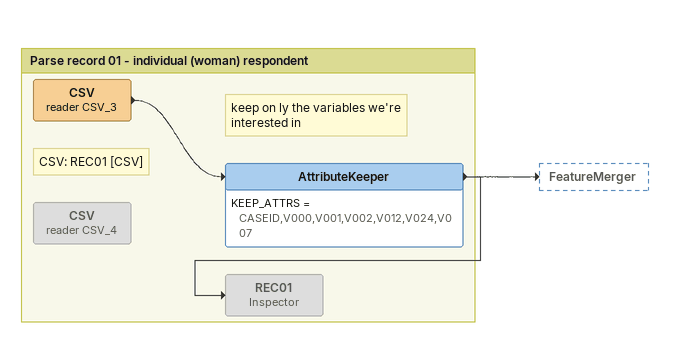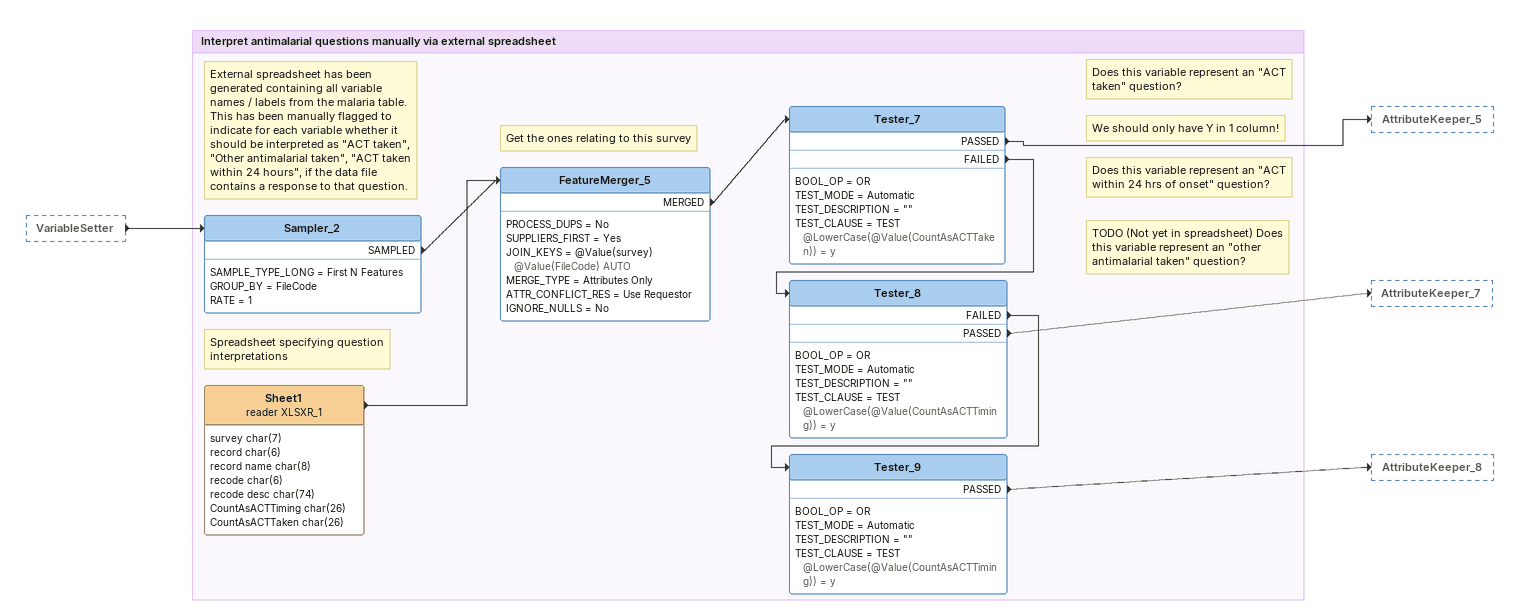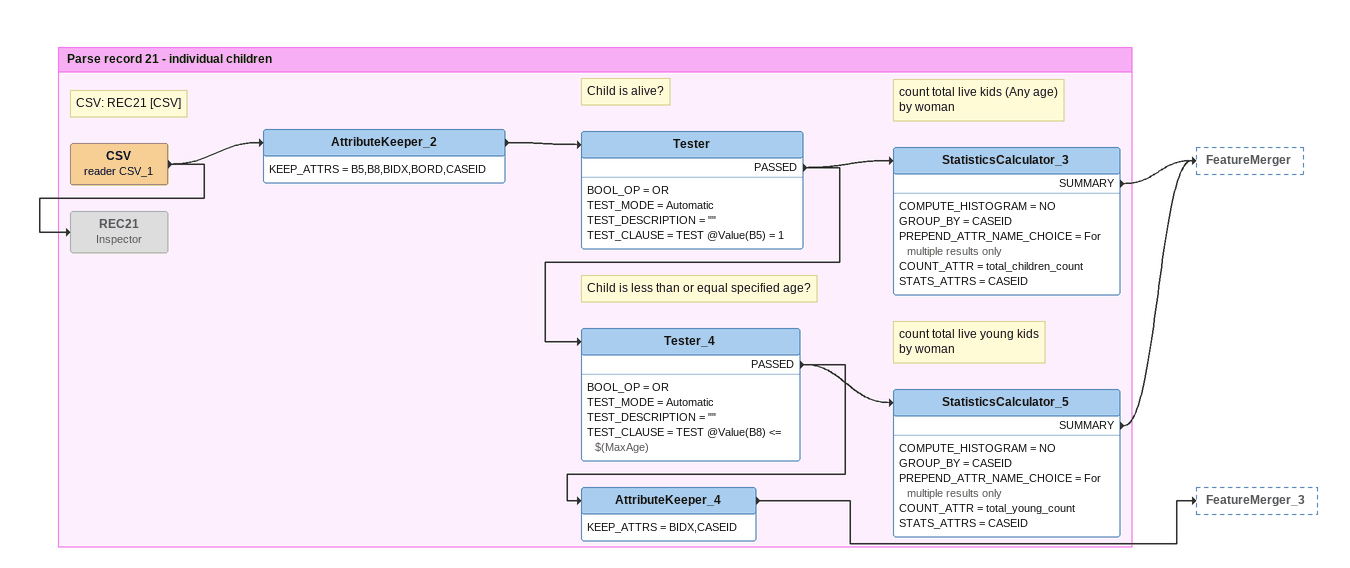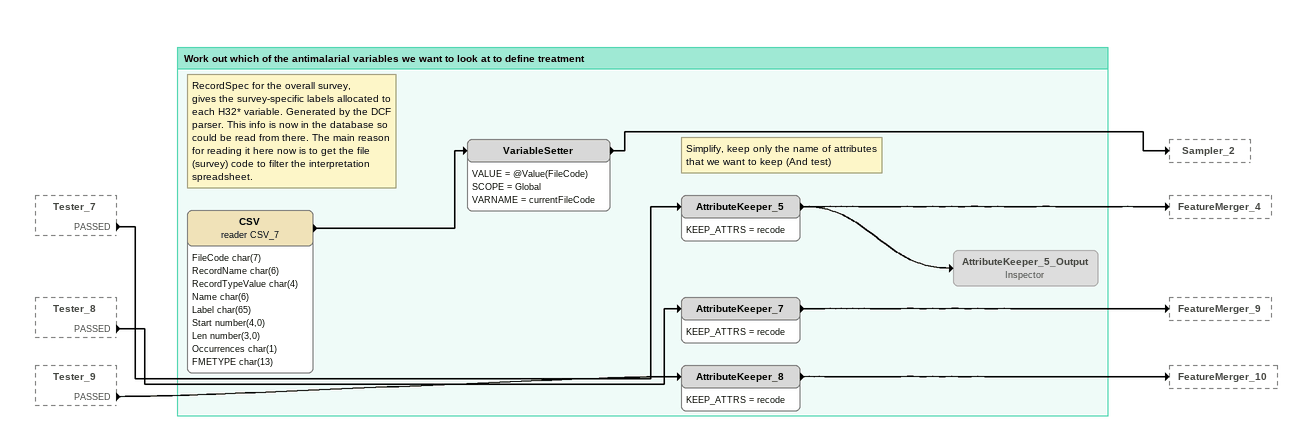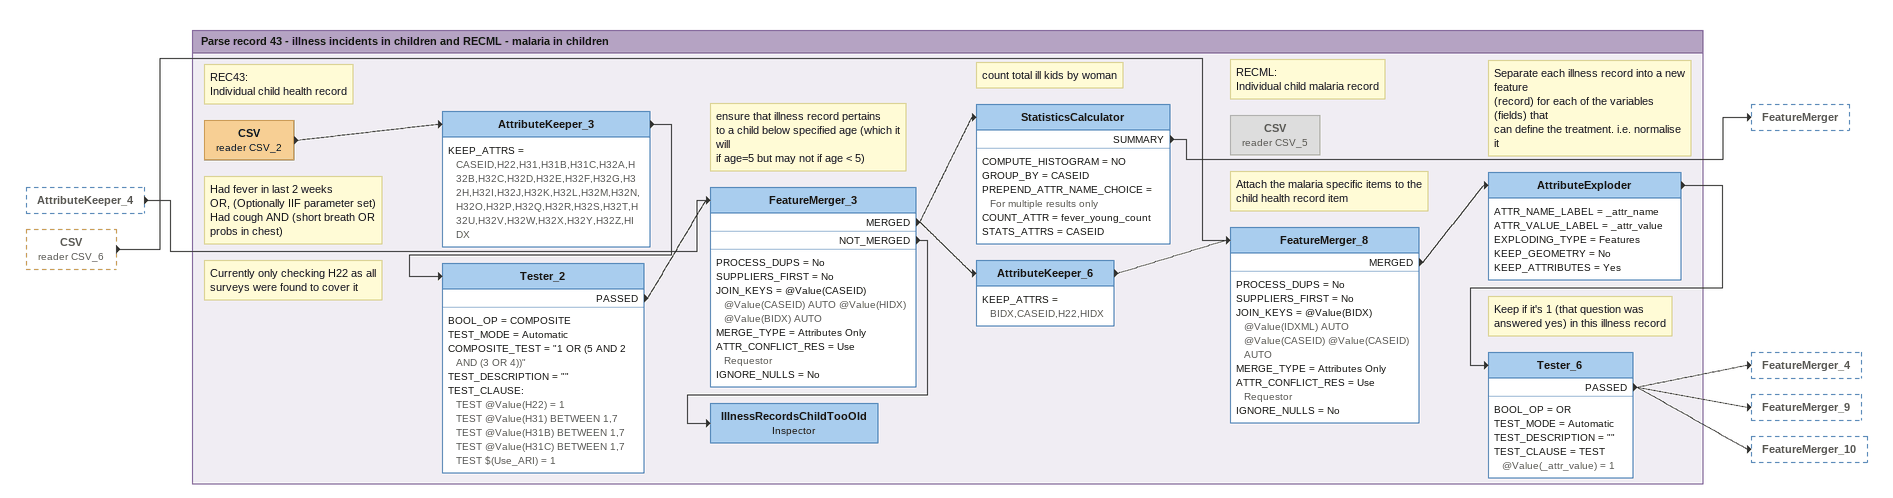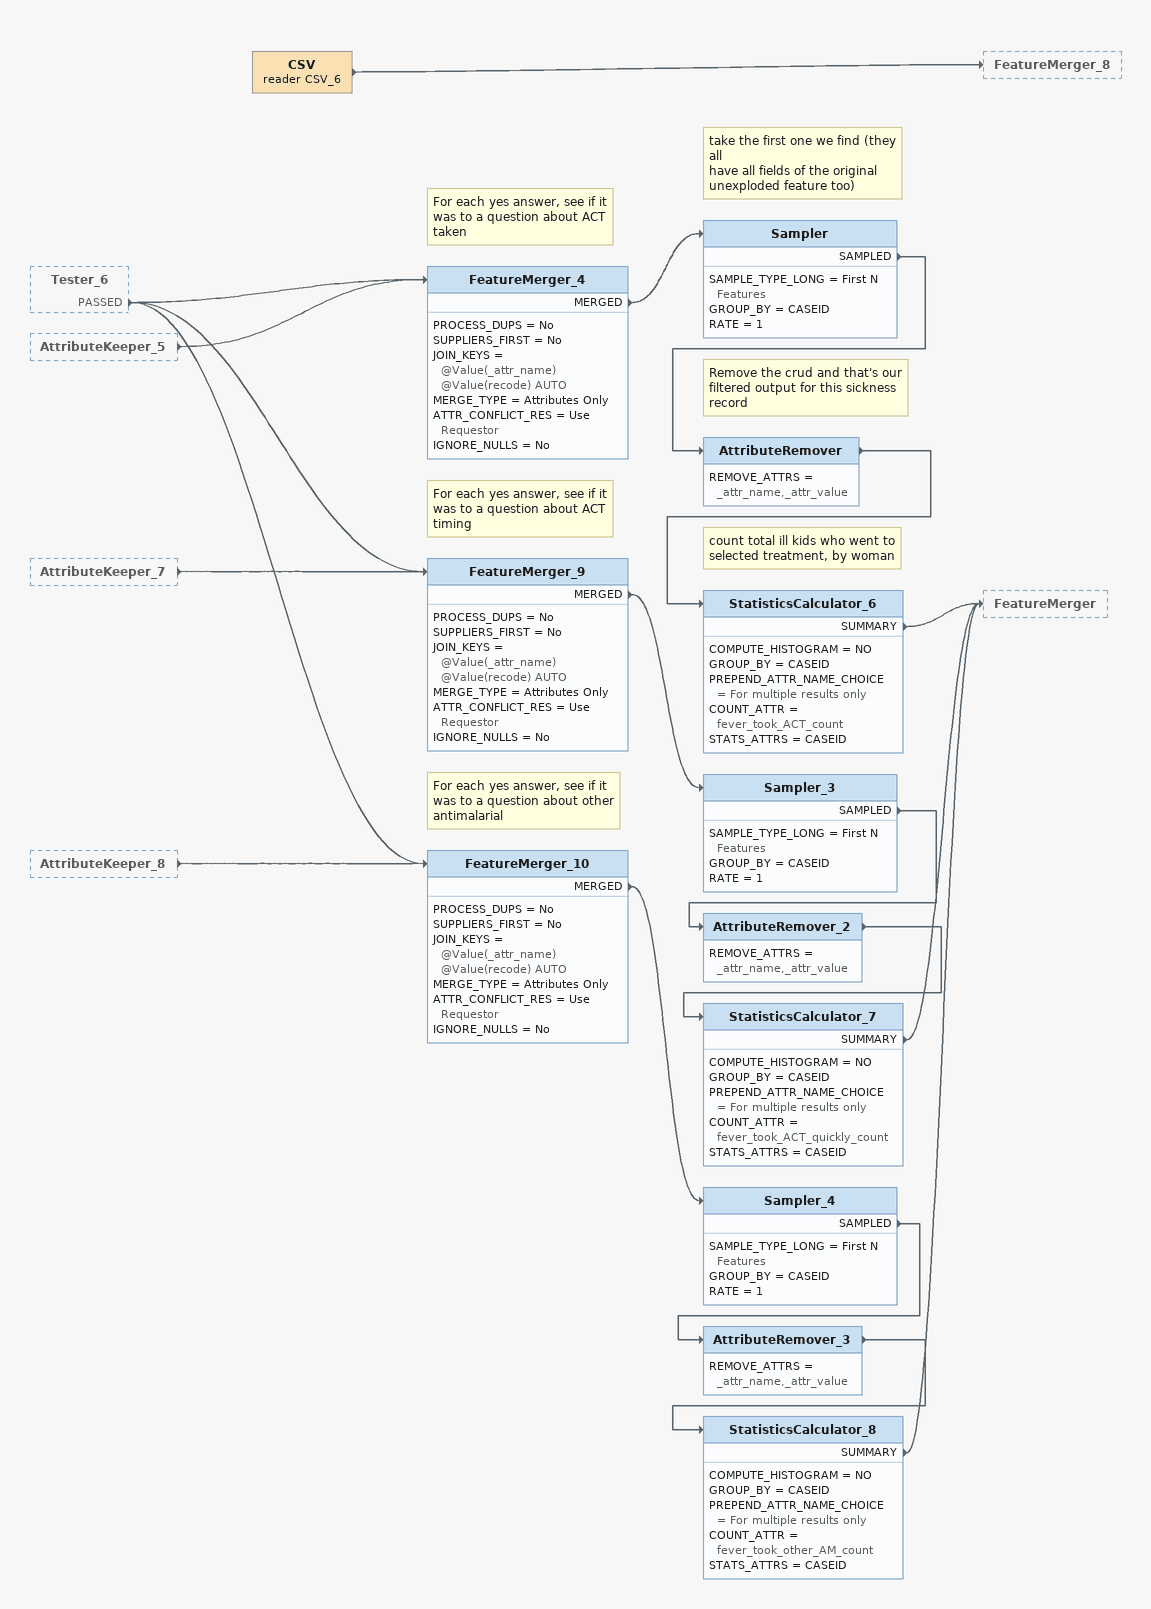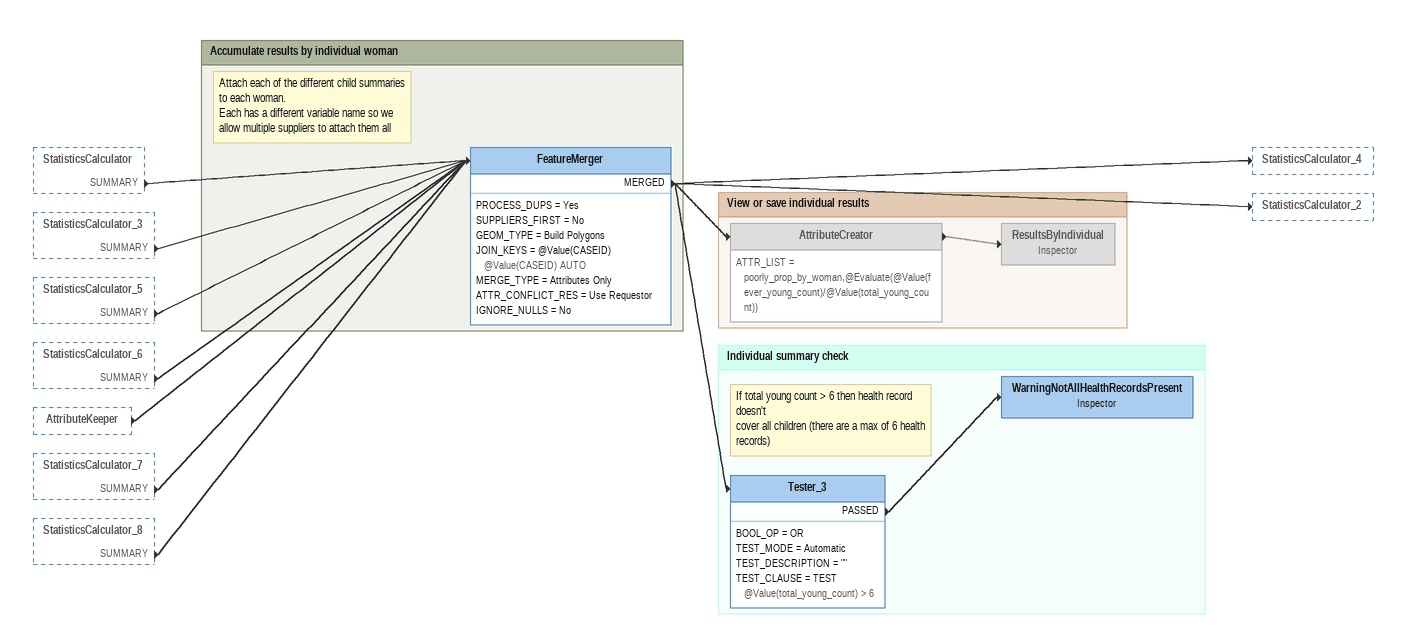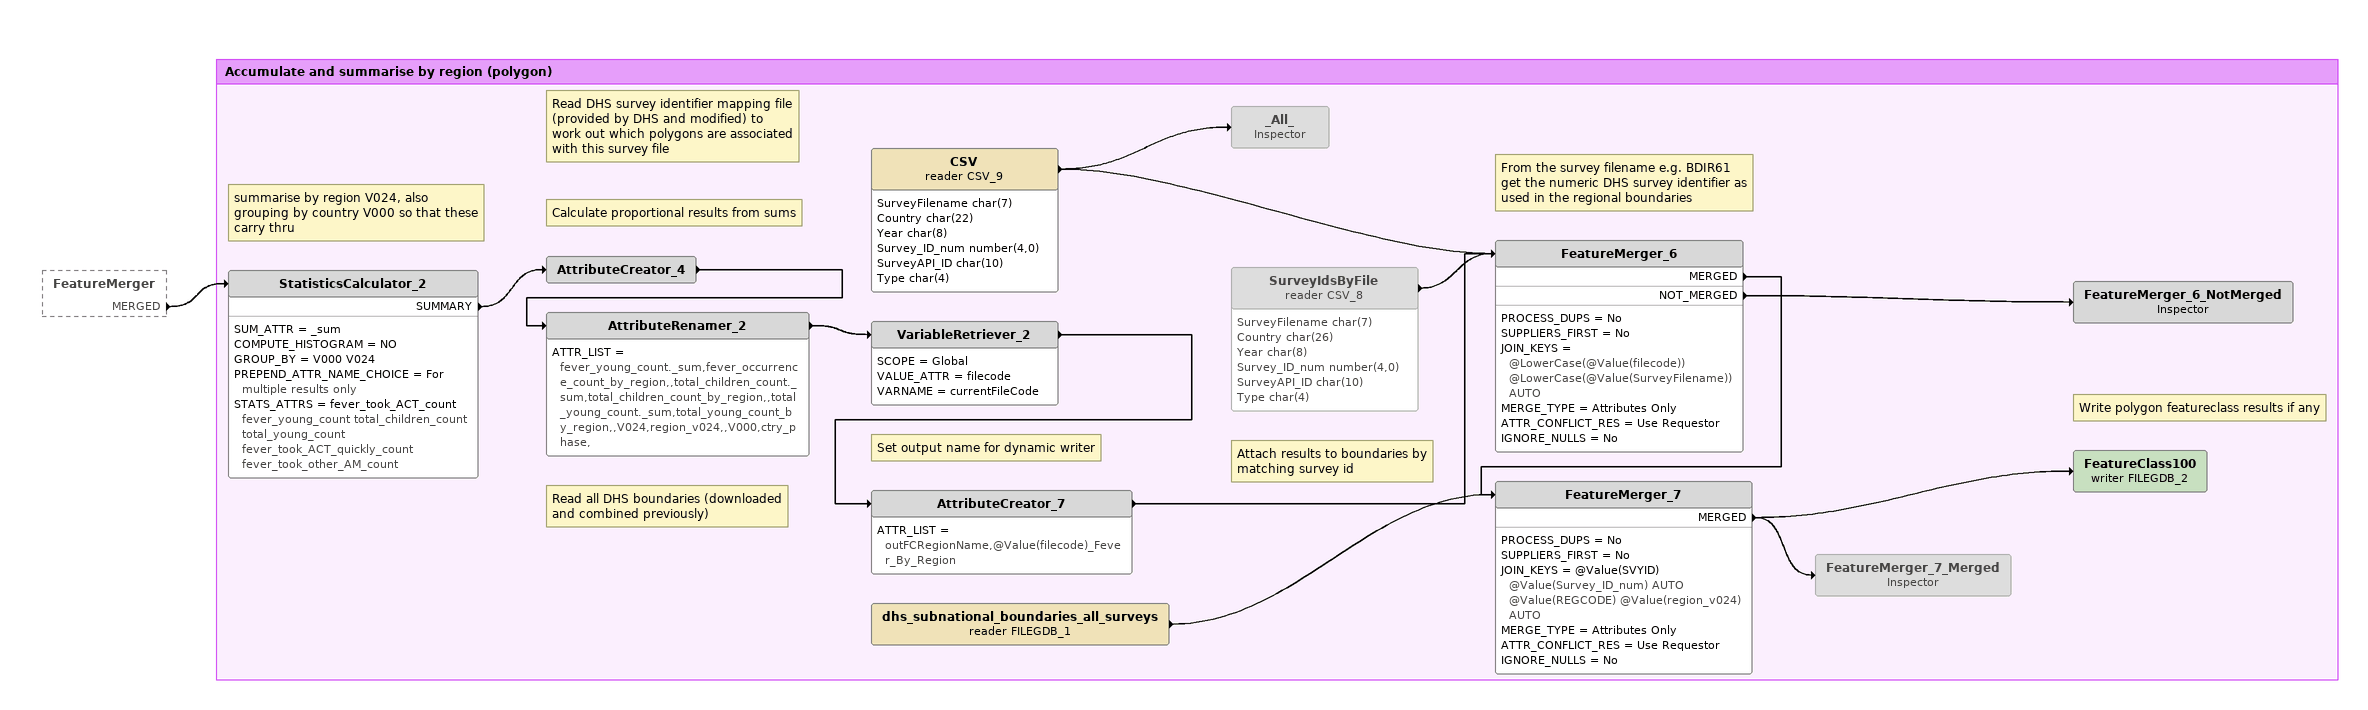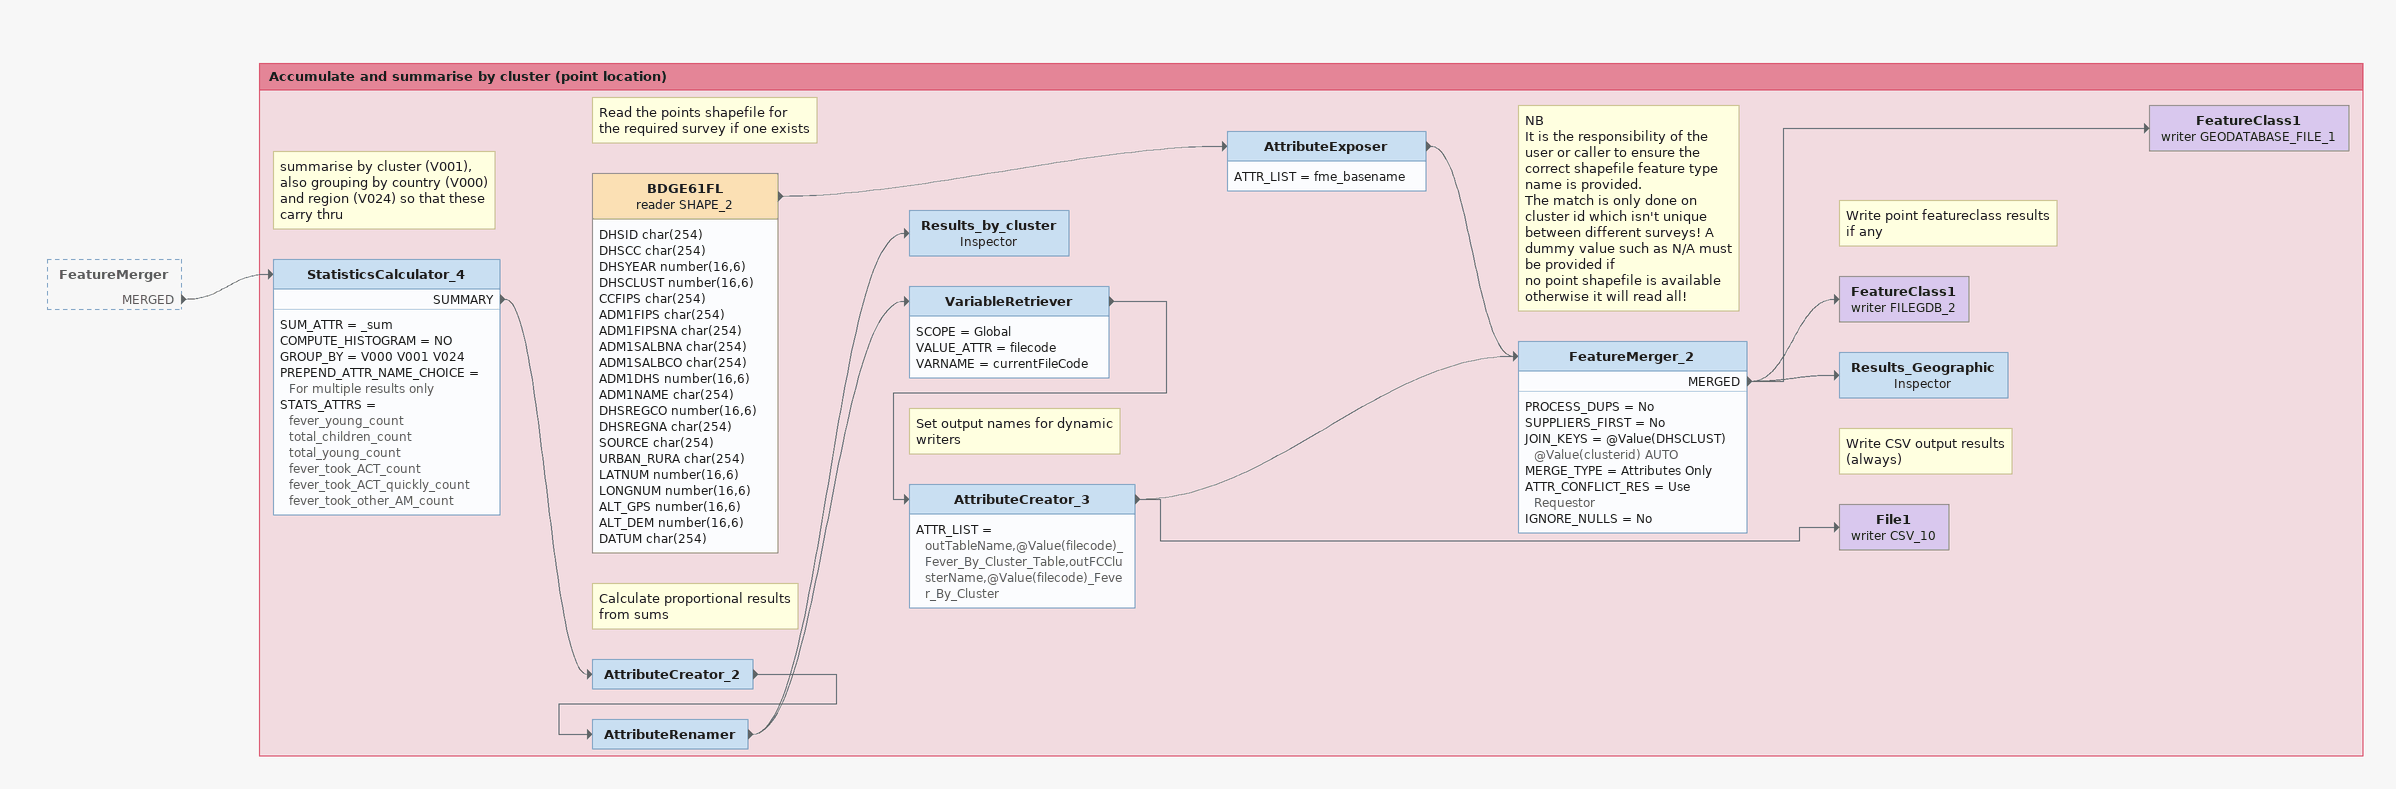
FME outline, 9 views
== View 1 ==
Bookmark: Parse record 01 - individual (woman) respondent
CSV (reader CSV_3)
    -> AttributeKeeper
Note: keep on ly the variables we're interested in
AttributeKeeper
    KEEP_ATTRS = CASEID,V000,V001,V002,V012,V024,V007
    -> REC01
    -> FeatureMerger
REC01: Inspector [off]
Note: CSV: REC01 [CSV]
CSV (reader CSV_4) [off]

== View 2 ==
VariableSetter [outside]
    -> Sampler_2

Bookmark: Interpret antimalarial questions manually via external spreadsheet
Note: External spreadsheet has been generated containing all variable names / labels from the malaria table. This has been manually flagged to indicate for each variable whether it should be interpreted as "ACT taken", "Other antimalarial taken", "ACT taken within 24 hours", if the data file contains a response to that question.
Sampler_2
    SAMPLE_TYPE_LONG = First N Features
    GROUP_BY = FileCode
    RATE = 1
    SAMPLED -> FeatureMerger_5
Note: Spreadsheet specifying question interpretations
Sheet1 (reader XLSXR_1)
    attributes: survey char(7), record char(6), record name char(8), recode char(6), recode desc char(74), CountAsACTTiming char(26), CountAsACTTaken char(26)
    -> FeatureMerger_5
Note: Get the ones relating to this survey
FeatureMerger_5
    PROCESS_DUPS = No
    SUPPLIERS_FIRST = Yes
    JOIN_KEYS = @Value(survey) @Value(FileCode) AUTO
    MERGE_TYPE = Attributes Only
    ATTR_CONFLICT_RES = Use Requestor
    IGNORE_NULLS = No
    MERGED -> Tester_7
Note: Does this variable represent an "ACT taken" question?
Note: We should only have Y in 1 column!
Tester_7
    BOOL_OP = OR
    TEST_MODE = Automatic
    TEST_DESCRIPTION = ""
    TEST_CLAUSE = TEST @LowerCase(@Value(CountAsACTTaken)) = y
    PASSED -> AttributeKeeper_5
    FAILED -> Tester_8
Note: Does this variable represent an "ACT within 24 hrs of onset" question?
Tester_8
    BOOL_OP = OR
    TEST_MODE = Automatic
    TEST_DESCRIPTION = ""
    TEST_CLAUSE = TEST @LowerCase(@Value(CountAsACTTiming)) = y
    FAILED -> Tester_9
    PASSED -> AttributeKeeper_7
Note: TODO (Not yet in spreadsheet) Does this variable represent an "other antimalarial taken" question?
Tester_9
    BOOL_OP = OR
    TEST_MODE = Automatic
    TEST_DESCRIPTION = ""
    TEST_CLAUSE = TEST @LowerCase(@Value(CountAsACTTiming)) = y
    PASSED -> AttributeKeeper_8

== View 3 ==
Bookmark: Parse record 21 - individual children
Note: CSV: REC21 [CSV]
CSV (reader CSV_1)
    -> REC21
    -> AttributeKeeper_2
AttributeKeeper_2
    KEEP_ATTRS = B5,B8,BIDX,BORD,CASEID
    -> Tester
Note: Child is alive?
Tester
    BOOL_OP = OR
    TEST_MODE = Automatic
    TEST_DESCRIPTION = ""
    TEST_CLAUSE = TEST @Value(B5) = 1
    PASSED -> StatisticsCalculator_3
    PASSED -> Tester_4
Note: count total live kids (Any age) / by woman
StatisticsCalculator_3
    COMPUTE_HISTOGRAM = NO
    GROUP_BY = CASEID
    PREPEND_ATTR_NAME_CHOICE = For multiple results only
    COUNT_ATTR = total_children_count
    STATS_ATTRS = CASEID
    SUMMARY -> FeatureMerger
Note: Child is less than or equal specified age?
Tester_4
    BOOL_OP = OR
    TEST_MODE = Automatic
    TEST_DESCRIPTION = ""
    TEST_CLAUSE = TEST @Value(B8) <= $(MaxAge)
    PASSED -> StatisticsCalculator_5
    PASSED -> AttributeKeeper_4
Note: count total live young kids / by woman
StatisticsCalculator_5
    COMPUTE_HISTOGRAM = NO
    GROUP_BY = CASEID
    PREPEND_ATTR_NAME_CHOICE = For multiple results only
    COUNT_ATTR = total_young_count
    STATS_ATTRS = CASEID
    SUMMARY -> FeatureMerger
AttributeKeeper_4
    KEEP_ATTRS = BIDX,CASEID
    -> FeatureMerger_3
REC21: Inspector [off]

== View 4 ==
Tester_7 [outside]
    PASSED -> AttributeKeeper_5
Tester_8 [outside]
    PASSED -> AttributeKeeper_7
Tester_9 [outside]
    PASSED -> AttributeKeeper_8

Bookmark: Work out which of the antimalarial variables we want to look at to define treatment
Note: RecordSpec for the overall survey, / gives the survey-specific labels allocated to each H32* variable. Generated by the DCF parser. This info is now in the database so could be read from there. The main reason for reading it here now is to get the file (survey) code to filter the interpretation spreadsheet.
CSV (reader CSV_7)
    attributes: FileCode char(7), RecordName char(6), RecordTypeValue char(4), Name char(6), Label char(65), Start number(4,0), Len number(3,0), Occurrences char(1), FMETYPE char(13)
    -> VariableSetter
VariableSetter
    VALUE = @Value(FileCode)
    SCOPE = Global
    VARNAME = currentFileCode
    -> Sampler_2
Note: Simplify, keep only the name of attributes / that we want to keep (And test)
AttributeKeeper_5
    KEEP_ATTRS = recode
    -> FeatureMerger_4
    -> AttributeKeeper_5_Output
AttributeKeeper_5_Output: Inspector [off]
AttributeKeeper_7
    KEEP_ATTRS = recode
    -> FeatureMerger_9
AttributeKeeper_8
    KEEP_ATTRS = recode
    -> FeatureMerger_10

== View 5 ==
AttributeKeeper_4 [outside]
    -> FeatureMerger_3
CSV (reader CSV_6) [outside]
    -> FeatureMerger_8

Bookmark: Parse record 43 - illness incidents in children and RECML - malaria in children
Note: REC43: / Individual child health record
CSV (reader CSV_2)
    -> AttributeKeeper_3
AttributeKeeper_3
    KEEP_ATTRS = CASEID,H22,H31,H31B,H31C,H32A,H32B,H32C,H32D,H32E,H32F,H32G,H32H,H32I,H32J,H32K,H32L,H32M,H32N,H32O,H32P,H32Q,H32R,H32S,H32T,H32U,H32V,H32W,H32X,H32Y,H32Z,HIDX
    -> Tester_2
Note: Currently only checking H22 as all surveys were found to cover it
Note: Had fever in last 2 weeks / OR, (Optionally IIF parameter set) / Had cough AND (short breath OR probs in chest)
Tester_2
    BOOL_OP = COMPOSITE
    TEST_MODE = Automatic
    COMPOSITE_TEST = "1 OR (5 AND 2 AND (3 OR 4))"
    TEST_DESCRIPTION = ""
    TEST_CLAUSE:
      TEST @Value(H22) = 1
      TEST @Value(H31) BETWEEN 1,7
      TEST @Value(H31B) BETWEEN 1,7
      TEST @Value(H31C) BETWEEN 1,7
      TEST $(Use_ARI) = 1
    PASSED -> FeatureMerger_3
Note: ensure that illness record pertains / to a child below specified age (which it will / if age=5 but may not if age < 5)
FeatureMerger_3
    PROCESS_DUPS = No
    SUPPLIERS_FIRST = No
    JOIN_KEYS = @Value(CASEID) @Value(CASEID) AUTO @Value(HIDX) @Value(BIDX) AUTO
    MERGE_TYPE = Attributes Only
    ATTR_CONFLICT_RES = Use Requestor
    IGNORE_NULLS = No
    MERGED -> StatisticsCalculator
    NOT_MERGED -> IllnessRecordsChildTooOld
    MERGED -> AttributeKeeper_6
Note: count total ill kids by woman
StatisticsCalculator
    COMPUTE_HISTOGRAM = NO
    GROUP_BY = CASEID
    PREPEND_ATTR_NAME_CHOICE = For multiple results only
    COUNT_ATTR = fever_young_count
    STATS_ATTRS = CASEID
    SUMMARY -> FeatureMerger
AttributeKeeper_6
    KEEP_ATTRS = BIDX,CASEID,H22,HIDX
    -> FeatureMerger_8
IllnessRecordsChildTooOld: Inspector
Note: Attach the malaria specific items to the child health record item
FeatureMerger_8
    PROCESS_DUPS = No
    SUPPLIERS_FIRST = No
    JOIN_KEYS = @Value(BIDX) @Value(IDXML) AUTO @Value(CASEID) @Value(CASEID) AUTO
    MERGE_TYPE = Attributes Only
    ATTR_CONFLICT_RES = Use Requestor
    IGNORE_NULLS = No
    MERGED -> AttributeExploder
Note: Separate each illness record into a new feature / (record) for each of the variables (fields) that / can define the treatment. i.e. normalise it
AttributeExploder
    ATTR_NAME_LABEL = _attr_name
    ATTR_VALUE_LABEL = _attr_value
    EXPLODING_TYPE = Features
    KEEP_GEOMETRY = No
    KEEP_ATTRIBUTES = Yes
    -> Tester_6
Note: Keep if it's 1 (that question was answered yes) in this illness record
Tester_6
    BOOL_OP = OR
    TEST_MODE = Automatic
    TEST_DESCRIPTION = ""
    TEST_CLAUSE = TEST @Value(_attr_value) = 1
    PASSED -> FeatureMerger_4
    PASSED -> FeatureMerger_9
    PASSED -> FeatureMerger_10
Note: RECML: / Individual child malaria record
CSV (reader CSV_5) [off]

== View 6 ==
Tester_6 [outside]
    PASSED -> FeatureMerger_4
    PASSED -> FeatureMerger_9
    PASSED -> FeatureMerger_10
AttributeKeeper_5 [outside]
    -> FeatureMerger_4
AttributeKeeper_7 [outside]
    -> FeatureMerger_9
AttributeKeeper_8 [outside]
    -> FeatureMerger_10
CSV (reader CSV_6)
    -> FeatureMerger_8
Note: For each yes answer, see if it was to a question about ACT taken
FeatureMerger_4
    PROCESS_DUPS = No
    SUPPLIERS_FIRST = No
    JOIN_KEYS = @Value(_attr_name) @Value(recode) AUTO
    MERGE_TYPE = Attributes Only
    ATTR_CONFLICT_RES = Use Requestor
    IGNORE_NULLS = No
    MERGED -> Sampler
Note: take the first one we find (they all / have all fields of the original / unexploded feature too)
Sampler
    SAMPLE_TYPE_LONG = First N Features
    GROUP_BY = CASEID
    RATE = 1
    SAMPLED -> AttributeRemover
Note: Remove the crud and that's our filtered output for this sickness record
AttributeRemover
    REMOVE_ATTRS = _attr_name,_attr_value
    -> StatisticsCalculator_6
Note: count total ill kids who went to / selected treatment, by woman
StatisticsCalculator_6
    COMPUTE_HISTOGRAM = NO
    GROUP_BY = CASEID
    PREPEND_ATTR_NAME_CHOICE = For multiple results only
    COUNT_ATTR = fever_took_ACT_count
    STATS_ATTRS = CASEID
    SUMMARY -> FeatureMerger
Note: For each yes answer, see if it was to a question about ACT timing
FeatureMerger_9
    PROCESS_DUPS = No
    SUPPLIERS_FIRST = No
    JOIN_KEYS = @Value(_attr_name) @Value(recode) AUTO
    MERGE_TYPE = Attributes Only
    ATTR_CONFLICT_RES = Use Requestor
    IGNORE_NULLS = No
    MERGED -> Sampler_3
Sampler_3
    SAMPLE_TYPE_LONG = First N Features
    GROUP_BY = CASEID
    RATE = 1
    SAMPLED -> AttributeRemover_2
AttributeRemover_2
    REMOVE_ATTRS = _attr_name,_attr_value
    -> StatisticsCalculator_7
StatisticsCalculator_7
    COMPUTE_HISTOGRAM = NO
    GROUP_BY = CASEID
    PREPEND_ATTR_NAME_CHOICE = For multiple results only
    COUNT_ATTR = fever_took_ACT_quickly_count
    STATS_ATTRS = CASEID
    SUMMARY -> FeatureMerger
Note: For each yes answer, see if it was to a question about other antimalarial
FeatureMerger_10
    PROCESS_DUPS = No
    SUPPLIERS_FIRST = No
    JOIN_KEYS = @Value(_attr_name) @Value(recode) AUTO
    MERGE_TYPE = Attributes Only
    ATTR_CONFLICT_RES = Use Requestor
    IGNORE_NULLS = No
    MERGED -> Sampler_4
Sampler_4
    SAMPLE_TYPE_LONG = First N Features
    GROUP_BY = CASEID
    RATE = 1
    SAMPLED -> AttributeRemover_3
AttributeRemover_3
    REMOVE_ATTRS = _attr_name,_attr_value
    -> StatisticsCalculator_8
StatisticsCalculator_8
    COMPUTE_HISTOGRAM = NO
    GROUP_BY = CASEID
    PREPEND_ATTR_NAME_CHOICE = For multiple results only
    COUNT_ATTR = fever_took_other_AM_count
    STATS_ATTRS = CASEID
    SUMMARY -> FeatureMerger

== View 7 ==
StatisticsCalculator [outside]
    SUMMARY -> FeatureMerger
StatisticsCalculator_3 [outside]
    SUMMARY -> FeatureMerger
StatisticsCalculator_5 [outside]
    SUMMARY -> FeatureMerger
StatisticsCalculator_6 [outside]
    SUMMARY -> FeatureMerger
AttributeKeeper [outside]
    -> FeatureMerger
StatisticsCalculator_7 [outside]
    SUMMARY -> FeatureMerger
StatisticsCalculator_8 [outside]
    SUMMARY -> FeatureMerger

Bookmark: Accumulate results by individual woman
Note: Attach each of the different child summaries to each woman. / Each has a different variable name so we allow multiple suppliers to attach them all
FeatureMerger
    PROCESS_DUPS = Yes
    SUPPLIERS_FIRST = No
    GEOM_TYPE = Build Polygons
    JOIN_KEYS = @Value(CASEID) @Value(CASEID) AUTO
    MERGE_TYPE = Attributes Only
    ATTR_CONFLICT_RES = Use Requestor
    IGNORE_NULLS = No
    MERGED -> AttributeCreator
    MERGED -> Tester_3
    MERGED -> StatisticsCalculator_4
    MERGED -> StatisticsCalculator_2

Bookmark: View or save individual results
AttributeCreator [off]
    ATTR_LIST = poorly_prop_by_woman,@Evaluate(@Value(fever_young_count)/@Value(total_young_count))
    -> ResultsByIndividual [off]
ResultsByIndividual: Inspector [off]

Bookmark: Individual summary check
Note: If total young count > 6 then health record doesn't / cover all children (there are a max of 6 health records)
Tester_3
    BOOL_OP = OR
    TEST_MODE = Automatic
    TEST_DESCRIPTION = ""
    TEST_CLAUSE = TEST @Value(total_young_count) > 6
    PASSED -> WarningNotAllHealthRecordsPresent
WarningNotAllHealthRecordsPresent: Inspector

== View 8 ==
FeatureMerger [outside]
    MERGED -> StatisticsCalculator_2

Bookmark: Accumulate and summarise by region (polygon)
Note: summarise by region V024, also grouping by country V000 so that these carry thru
StatisticsCalculator_2
    SUM_ATTR = _sum
    COMPUTE_HISTOGRAM = NO
    GROUP_BY = V000 V024
    PREPEND_ATTR_NAME_CHOICE = For multiple results only
    STATS_ATTRS = fever_took_ACT_count fever_young_count total_children_count total_young_count fever_took_ACT_quickly_count fever_took_other_AM_count
    SUMMARY -> AttributeCreator_4
Note: Calculate proportional results from sums
AttributeCreator_4
    -> AttributeRenamer_2
AttributeRenamer_2
    ATTR_LIST = fever_young_count._sum,fever_occurrence_count_by_region,,total_children_count._sum,total_children_count_by_region,,total_young_count._sum,total_young_count_by_region,,V024,region_v024,,V000,ctry_phase,
    -> VariableRetriever_2
VariableRetriever_2
    SCOPE = Global
    VALUE_ATTR = filecode
    VARNAME = currentFileCode
    -> AttributeCreator_7
Note: Set output name for dynamic writer
AttributeCreator_7
    ATTR_LIST = outFCRegionName,@Value(filecode)_Fever_By_Region
    -> FeatureMerger_6
Note: Read DHS survey identifier mapping file (provided by DHS and modified) to / work out which polygons are associated with this survey file
CSV (reader CSV_9)
    attributes: SurveyFilename char(7), Country char(22), Year char(8), Survey_ID_num number(4,0), SurveyAPI_ID char(10), Type char(4)
    -> FeatureMerger_6
    -> _All_
_All_: Inspector [off]
Note: Read all DHS boundaries (downloaded and combined previously)
dhs_subnational_boundaries_all_surveys (reader FILEGDB_1)
    -> FeatureMerger_7
SurveyIdsByFile (reader CSV_8) [off]
    attributes: SurveyFilename char(7), Country char(26), Year char(8), Survey_ID_num number(4,0), SurveyAPI_ID char(10), Type char(4)
    -> FeatureMerger_6
Note: From the survey filename e.g. BDIR61 get the numeric DHS survey identifier as used in the regional boundaries
FeatureMerger_6
    PROCESS_DUPS = No
    SUPPLIERS_FIRST = No
    JOIN_KEYS = @LowerCase(@Value(filecode)) @LowerCase(@Value(SurveyFilename)) AUTO
    MERGE_TYPE = Attributes Only
    ATTR_CONFLICT_RES = Use Requestor
    IGNORE_NULLS = No
    MERGED -> FeatureMerger_7
    NOT_MERGED -> FeatureMerger_6_NotMerged
FeatureMerger_6_NotMerged: Inspector
Note: Attach results to boundaries by matching survey id
FeatureMerger_7
    PROCESS_DUPS = No
    SUPPLIERS_FIRST = No
    JOIN_KEYS = @Value(SVYID) @Value(Survey_ID_num) AUTO @Value(REGCODE) @Value(region_v024) AUTO
    MERGE_TYPE = Attributes Only
    ATTR_CONFLICT_RES = Use Requestor
    IGNORE_NULLS = No
    MERGED -> FeatureClass100 (writer FILEGDB_2)
    MERGED -> FeatureMerger_7_Merged
Note: Write polygon featureclass results if any
FeatureClass100 (writer FILEGDB_2)
FeatureMerger_7_Merged: Inspector [off]

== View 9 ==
FeatureMerger [outside]
    MERGED -> StatisticsCalculator_4

Bookmark: Accumulate and summarise by cluster (point location)
Note: summarise by cluster (V001), also grouping by country (V000) and region (V024) so that these carry thru
StatisticsCalculator_4
    SUM_ATTR = _sum
    COMPUTE_HISTOGRAM = NO
    GROUP_BY = V000 V001 V024
    PREPEND_ATTR_NAME_CHOICE = For multiple results only
    STATS_ATTRS = fever_young_count total_children_count total_young_count fever_took_ACT_count fever_took_ACT_quickly_count fever_took_other_AM_count
    SUMMARY -> AttributeCreator_2
Note: Calculate proportional results from sums
AttributeCreator_2
    -> AttributeRenamer
AttributeRenamer
    -> Results_by_cluster
    -> VariableRetriever
Results_by_cluster: Inspector
VariableRetriever
    SCOPE = Global
    VALUE_ATTR = filecode
    VARNAME = currentFileCode
    -> AttributeCreator_3
Note: Set output names for dynamic writers
AttributeCreator_3
    ATTR_LIST = outTableName,@Value(filecode)_Fever_By_Cluster_Table,outFCClusterName,@Value(filecode)_Fever_By_Cluster
    -> File1 (writer CSV_10)
    -> FeatureMerger_2
Note: Write CSV output results (always)
File1 (writer CSV_10)
Note: Read the points shapefile for the required survey if one exists
BDGE61FL (reader SHAPE_2)
    attributes: DHSID char(254), DHSCC char(254), DHSYEAR number(16,6), DHSCLUST number(16,6), CCFIPS char(254), ADM1FIPS char(254), ADM1FIPSNA char(254), ADM1SALBNA char(254), ADM1SALBCO char(254), ADM1DHS number(16,6), ADM1NAME char(254), DHSREGCO number(16,6), DHSREGNA char(254), SOURCE char(254), URBAN_RURA char(254), LATNUM number(16,6), LONGNUM number(16,6), ALT_GPS number(16,6), ALT_DEM number(16,6), DATUM char(254)
    -> AttributeExposer
AttributeExposer
    ATTR_LIST = fme_basename
    -> FeatureMerger_2
Note: NB / It is the responsibility of the user or caller to ensure the correct shapefile feature type name is provided. / The match is only done on cluster id which isn't unique between different surveys! A dummy value such as N/A must be provided if / no point shapefile is available otherwise it will read all!
FeatureMerger_2
    PROCESS_DUPS = No
    SUPPLIERS_FIRST = No
    JOIN_KEYS = @Value(DHSCLUST) @Value(clusterid) AUTO
    MERGE_TYPE = Attributes Only
    ATTR_CONFLICT_RES = Use Requestor
    IGNORE_NULLS = No
    MERGED -> Results_Geographic
    MERGED -> FeatureClass1 (writer FILEGDB_2)
    MERGED -> FeatureClass1 (writer GEODATABASE_FILE_1)
FeatureClass1 (writer GEODATABASE_FILE_1)
Note: Write point featureclass results if any
FeatureClass1 (writer FILEGDB_2)
Results_Geographic: Inspector
